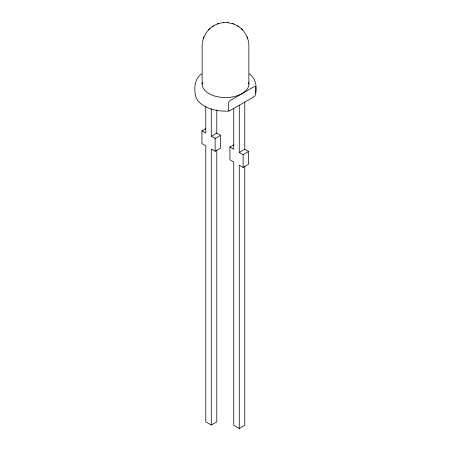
<?xml version="1.0" encoding="UTF-8"?>
<svg xmlns="http://www.w3.org/2000/svg" width="451" height="451" viewBox="0 0 451 451"><rect width="100%" height="100%" fill="white"/><g stroke="black" fill="none" stroke-linecap="round" stroke-linejoin="round"><path stroke-width="0.68" d="M205.78 128.648L201.93 130.875L201.93 143.593L205.78 145.82L205.78 421.837L211.288 425.017L216.796 421.837L216.796 150.048M205.78 106.408L205.78 133.101L201.93 130.875M211.288 425.017L211.288 148.999L215.144 151.226L220.652 148.046L220.652 135.328L216.796 133.101L211.288 136.281L211.288 108.888M215.144 151.226L215.144 138.508L211.288 136.281M216.796 133.101L216.796 109.92M233.759 144.805L229.909 147.032L229.909 159.75L233.759 161.977L233.759 425.27L239.267 428.45L244.775 425.27L244.775 166.199M233.759 108.516L233.759 149.253L229.909 147.032M239.267 428.45L239.267 165.156L243.123 167.383L248.631 164.203L248.631 151.48L244.775 149.253L239.267 152.438L239.267 105.371M243.123 167.383L243.123 154.659L239.267 152.438M244.775 149.253L244.775 102.191M203.553 37.929L202.493 41.847L202.133 45.912L202.133 84.066M203.362 38.431L205.836 33.284L208.931 29.45M203.796 37.286L203.982 36.796M209.326 29.067C213.114 25.386 218.205 23.074 223.47 22.64M208.548 29.828L209.692 28.701M201.76 73.925C194.533 78.451 194.133 87.708 195.384 95.262C197.002 102.4 204.089 106.633 210.538 108.832M213.368 25.944L212.139 26.744M215.144 138.508L220.652 135.328M243.123 154.659L248.631 151.48M217.45 23.982L217.974 23.802M218.07 23.768L218.549 23.604M229.097 111.031L254.657 96.39L255.689 94.62L255.565 86.575L254.02 86.682L229.39 101.001L228.358 102.772L228.358 110.399L229.097 111.031C222.89 111.448 216.593 110.783 210.656 108.871M223.826 22.618L227.727 22.663M223.273 22.663L223.972 22.601M228.031 22.697L232.93 23.768M227.53 22.64L228.274 22.719M233.026 23.802C242.311 26.801 248.997 36.153 248.867 45.912L248.867 84.066M232.451 23.604L233.55 23.982M238.861 26.744L237.632 25.944M249.24 73.925C255.649 77.972 256.901 86.006 255.875 92.974M241.308 28.701L241.674 29.067M242.069 29.45L242.452 29.828M247.018 36.796L247.204 37.286M247.447 37.929L247.638 38.431M248.704 82.482A23.367 13.491 0 0 1 225.5 97.557A23.367 13.491 0 0 1 202.296 82.482"/></g></svg>
